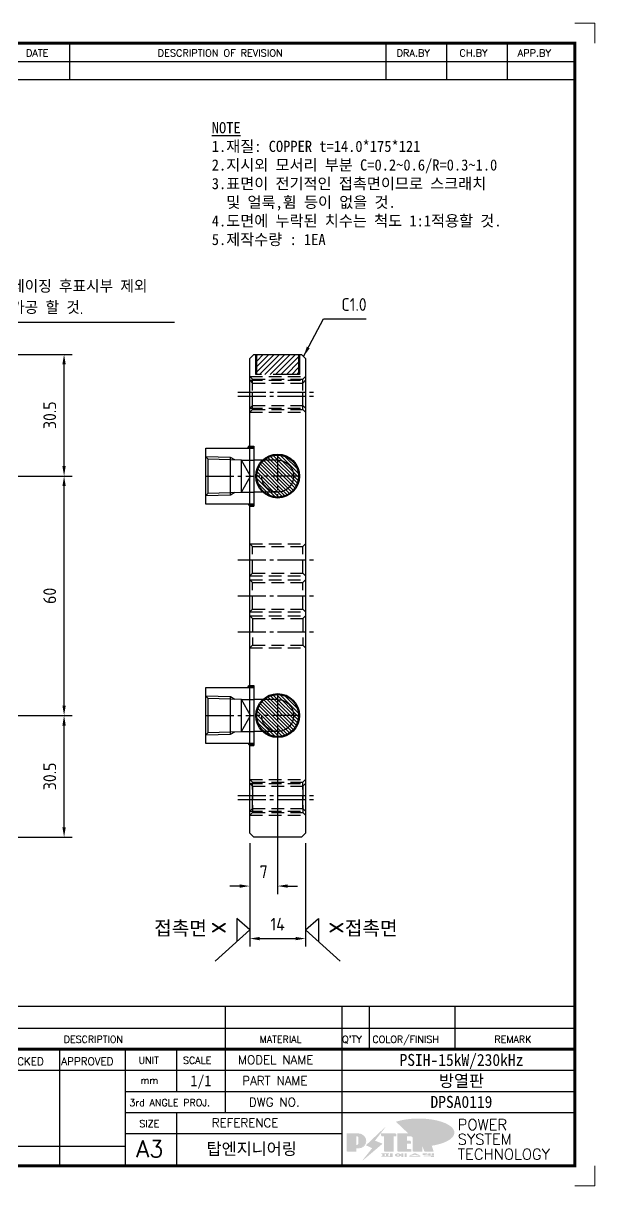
# Model space of a CAD drawing. Header units: millimetres. Extents: x -4251 to 2609, y -1673 to 4048.
# Drawn here: x -3517.9 to -3374.7, y -1277.8 to -986.5 of the extents above; entities that cross this region are included whole.
import ezdxf
from ezdxf.enums import TextEntityAlignment as Align

# ---------------------------------------------------------------- set-up
doc = ezdxf.new("R2010")
doc.units = ezdxf.units.MM
for name, pattern in [('CENTER1', [10, 7, -1, 1, -1]), ('HIDDEN2', [4.7625, 3.175, -1.5875]), ('HIDDENX2', [19.05, 12.7, -6.35])]:
    doc.linetypes.add(name, pattern=pattern)
doc.layers.add('FORMAT-1', color=7, linetype='Continuous')
doc.layers.add('line', color=3, linetype='Continuous')
doc.styles.add('HAN', font='')
doc.styles.add('RC', font='simplex.shx')
doc.styles.add('ROMANT', font='simplex.shx')
doc.styles.add('RT', font='simplex.shx', dxfattribs={"oblique": 15})
doc.styles.get("Standard").update_dxf_attribs({"font": 'ISOCP.SHX', "bigfont": 'WHGTXT.SHX'})
doc.styles.get('HAN').set_extended_font_data('GulimChe')
doc.dimstyles.new('PS-1', dxfattribs={"dimtxt": 3.2, "dimasz": 2.5, "dimexe": 2, "dimexo": 2.5, "dimgap": 2, "dimtad": 1, "dimtoh": 1, "dimrnd": 0.05, "dimzin": 12, "dimdsep": 46, "dimtxsty": 'Standard', "dimcen": 0, "dimclrt": 2, "dimazin": 3, "dimtfac": 1, "dimtofl": 0, "dimtmove": 0, "dimatfit": 3, "dimfxl": 0, "dimtolj": 1, "dimtzin": 0, "dimarcsym": 0})

# ---------------------------------------------------------------- blocks, each defined once
blk = doc.blocks.new('A$C3721125D')
h = blk.add_hatch(color=256)
h.paths.add_polyline_path([(0, 7), (0, 7.5), (-1, 7.5), (-1, 7)])
h.paths.add_polyline_path([(-1, 7), (-1, 7.5, 0.414214), (-1.5, 7)])
h = blk.add_hatch(color=256)
h.paths.add_polyline_path([(0, -7), (0, -7.5), (-1, -7.5), (-1, -7)])
h.paths.add_polyline_path([(-1, -7), (-1, -7.5, -0.414214), (-1.5, -7)])
at = {"color": 2, "linetype": 'HIDDENX2'}
for p, q in [((-5.8, -4.67), (-5.8, 4.67)), ((-3.08, 4), (0, 4)), ((-3.08, -4), (-3.08, 4)), ((-3.08, -4), (0, -4))]:
    blk.add_line(p, q, dxfattribs=at)
at = {"color": 1, "linetype": 'CENTER1'}
blk.add_line((-12, 0, 0), (0, 0, 0), dxfattribs=at)
at = {"color": 1}
blk.add_lwpolyline([(0, 7), (0, -7), (-12, -7), (-12, 7)], close=True, dxfattribs=at)
at = {"color": 2, "linetype": 'HIDDENX2'}
for points in [[(-4.74, 4.06), (-5.8, 4.67), (-12, 4.86)], [(-12, -4.86), (-11.4, -4.26), (-11.4, 4.26), (-12, 4.86)], [(-11.4, -4.26), (-3.08, -4), (-0.77, 0), (-3.08, 4), (-11.4, 4.26)], [(-12, -4.86), (-5.8, -4.67), (-4.74, -4.06)]]:
    blk.add_lwpolyline(points, dxfattribs=at)
blk.add_arc((-1, 7), 0.5, 90, 180)
blk = doc.blocks.new('*D578')
at = {"color": 0, "linetype": 'ByBlock', "lineweight": -2}
for p, q in [((-3533.59, -1159.94), (-3505.68, -1159.94)), ((-3507.68, -1187.94), (-3507.68, -1162.44)), ((-3533.59, -1190.44), (-3505.68, -1190.44))]:
    blk.add_line(p, q, dxfattribs=at)
at = {"color": 0}
for points in [[(-3508.1, -1162.44), (-3507.27, -1162.44), (-3507.68, -1159.94)], [(-3508.1, -1187.94), (-3507.27, -1187.94), (-3507.68, -1190.44)]]:
    blk.add_solid(points, dxfattribs=at)
at = {"layer": 'DEFPOINTS', "color": 0}
for p in [(-3536.09, -1159.94, 0), (-3507.68, -1159.94), (-3536.09, -1190.44, 0)]:
    blk.add_point(p, dxfattribs=at)
at = {"color": 2, "insert": (-3511.28, -1175.19), "char_height": 3.2, "attachment_point": 5, "rotation": 90}
blk.add_mtext('\\A1;30.5', dxfattribs=at)
blk = doc.blocks.new('*D579')
at = {"color": 0, "linetype": 'ByBlock', "lineweight": -2}
for p, q in [((-3533.59, -1099.94), (-3505.68, -1099.94)), ((-3507.68, -1157.44), (-3507.68, -1102.44)), ((-3533.59, -1159.94), (-3505.68, -1159.94))]:
    blk.add_line(p, q, dxfattribs=at)
at = {"color": 0}
for points in [[(-3508.1, -1102.44), (-3507.27, -1102.44), (-3507.68, -1099.94)], [(-3508.1, -1157.44), (-3507.27, -1157.44), (-3507.68, -1159.94)]]:
    blk.add_solid(points, dxfattribs=at)
at = {"layer": 'DEFPOINTS', "color": 0}
for p in [(-3536.09, -1099.94, 0), (-3507.68, -1099.94), (-3536.09, -1159.94, 0)]:
    blk.add_point(p, dxfattribs=at)
at = {"color": 2, "insert": (-3511.28, -1129.94), "char_height": 3.2, "attachment_point": 5, "rotation": 90}
blk.add_mtext('\\A1;60', dxfattribs=at)
blk = doc.blocks.new('*D574')
at = {"color": 0, "linetype": 'ByBlock', "lineweight": -2}
for p, q in [((-3533.59, -1069.44), (-3505.68, -1069.44)), ((-3507.68, -1097.44), (-3507.68, -1071.94)), ((-3533.59, -1099.94), (-3505.68, -1099.94))]:
    blk.add_line(p, q, dxfattribs=at)
at = {"color": 0}
for points in [[(-3508.1, -1071.94), (-3507.27, -1071.94), (-3507.68, -1069.44)], [(-3508.1, -1097.44), (-3507.27, -1097.44), (-3507.68, -1099.94)]]:
    blk.add_solid(points, dxfattribs=at)
at = {"layer": 'DEFPOINTS', "color": 0}
for p in [(-3536.09, -1069.44, 0), (-3507.68, -1069.44), (-3536.09, -1099.94, 0)]:
    blk.add_point(p, dxfattribs=at)
at = {"color": 2, "insert": (-3511.28, -1084.69), "char_height": 3.2, "attachment_point": 5, "rotation": 90}
blk.add_mtext('\\A1;30.5', dxfattribs=at)
blk = doc.blocks.new('*D584')
at = {"color": 0, "linetype": 'ByBlock', "lineweight": -2}
for p, q in [((-3454.16, -1162.44), (-3454.16, -1204.67)), ((-3461.16, -1191.94), (-3461.16, -1204.67)), ((-3463.66, -1202.67), (-3466.16, -1202.67)), ((-3451.66, -1202.67), (-3449.16, -1202.67))]:
    blk.add_line(p, q, dxfattribs=at)
at = {"color": 0}
for points in [[(-3463.66, -1202.26), (-3463.66, -1203.09), (-3461.16, -1202.67)], [(-3451.66, -1202.26), (-3451.66, -1203.09), (-3454.16, -1202.67)]]:
    blk.add_solid(points, dxfattribs=at)
at = {"layer": 'DEFPOINTS', "color": 0}
for p in [(-3454.16, -1159.94, 0), (-3461.16, -1189.44, 0), (-3454.16, -1202.67)]:
    blk.add_point(p, dxfattribs=at)
at = {"color": 2, "insert": (-3457.66, -1199.07), "char_height": 3.2, "attachment_point": 5}
blk.add_mtext('\\A1;7', dxfattribs=at)
blk = doc.blocks.new('*D585')
at = {"color": 0, "linetype": 'ByBlock', "lineweight": -2}
for p, q in [((-3461.16, -1191.94), (-3461.16, -1217.83)), ((-3447.16, -1191.94), (-3447.16, -1217.83)), ((-3458.66, -1215.83), (-3449.66, -1215.83))]:
    blk.add_line(p, q, dxfattribs=at)
at = {"color": 0}
for points in [[(-3458.66, -1215.42), (-3458.66, -1216.25), (-3461.16, -1215.83)], [(-3449.66, -1215.42), (-3449.66, -1216.25), (-3447.16, -1215.83)]]:
    blk.add_solid(points, dxfattribs=at)
at = {"layer": 'DEFPOINTS', "color": 0}
for p in [(-3461.16, -1189.44, 0), (-3447.16, -1189.44, 0), (-3447.16, -1215.83)]:
    blk.add_point(p, dxfattribs=at)
at = {"color": 2, "insert": (-3454.16, -1212.23), "char_height": 3.2, "attachment_point": 5}
blk.add_mtext('\\A1;14', dxfattribs=at)
blk = doc.blocks.new('re3')
at = {"color": 180}
for p, q in [((0, 0), (0, -4.55)), ((6.87, -0.64), (3.86, -3.91)), ((6.87, -0.64), (9.88, -3.91)), ((13.74, -4.55), (13.74, 0)), ((28.97, -4.55), (28.97, 0)), ((108.25, -4.55), (108.25, 0)), ((123.49, -4.55), (123.49, 0)), ((138.64, -4.55), (138.64, 0)), ((0, -4.55), (155.53, -4.55)), ((9.88, -3.91), (3.86, -3.91))]:
    blk.add_line(p, q, dxfattribs=at)
at = {"color": 2, "style": 'RC', "oblique": 15}
blk.add_attdef('REV.NO', text='', height=1.56, dxfattribs=at).set_placement((6.59, -2.56), align=Align.MIDDLE_CENTER)
blk.add_attdef('-1', text='', height=1.56, dxfattribs=at).set_placement((9.37, -1.66), align=Align.MIDDLE_LEFT)
at = {"color": 2, "style": 'HAN'}
for tag, p in [('REV.-DATE', (21.36, -2.28)), ('DRA.BY', (115.87, -2.28)), ('CH.BY', (131.07, -2.28)), ('APP.BY', (147.09, -2.28))]:
    blk.add_attdef(tag, text='', height=2.5, dxfattribs=at).set_placement(p, align=Align.MIDDLE_CENTER)
blk.add_attdef('DESCRIPTION-OF-REVISION', text='', height=2.5, dxfattribs=at).set_placement((31.61, -2.28), align=Align.MIDDLE_LEFT)
blk = doc.blocks.new('no3')
at = {"color": 180}
for p, q in [((0, 5.5), (0, 0)), ((0, 5.5), (186, 5.5)), ((6.79, 5.5), (6.79, 0)), ((32.74, 0.11), (32.74, 5.5)), ((98.4, 5.5), (98.4, 0)), ((127.61, 5.5), (127.61, 0)), ((134.43, 5.5), (134.43, 0)), ((155.98, 5.5), (155.98, 0))]:
    blk.add_line(p, q, dxfattribs=at)
at = {"color": 2, "style": 'RT', "oblique": 15}
blk.add_attdef('NO', text='', height=1.74, dxfattribs=at).set_placement((3.38, 2.51), align=Align.MIDDLE_CENTER)
at = {"color": 2, "style": 'HAN'}
for tag, p in [('PART-NO', (19.76, 2.75)), ('MATERIAL', (111.38, 2.75)), ("Q'TY", (131.02, 2.75)), ('COLOR/FINISH', (145.2, 2.75)), ('REMARK', (170.76, 2.75))]:
    blk.add_attdef(tag, text='', height=2.9, dxfattribs=at).set_placement(p, align=Align.MIDDLE_CENTER)
blk.add_attdef('DESCRIPTION', text='', height=2.9, dxfattribs=at).set_placement((34.51, 2.75), align=Align.MIDDLE_LEFT)
blk = doc.blocks.new('new LOGO')
at = {"layer": 'line'}
h = blk.add_hatch(color=250, dxfattribs=at)
h.paths.add_polyline_path([(44.5, 69.4), (46.6, 69.4, -0.129793), (52, 68, 0.221832), (43.6, 71.9), (41.5, 71.9), (41.5, 27.9), (43.6, 27.9, 0.02048), (44.5, 28)], flags=17)
h.paths.add_polyline_path([(44.5, 13.9), (57.3, 13.9, 0.72362), (77.1, 73.9, -0.679777), (54.3, 16.4), (41.5, 16.4), (41.5, -0.1), (3, -0.1), (3, -2.6), (44.5, -2.6)])
h.paths.add_polyline_path([(117.9, 14.2), (71.5, -44.4), (77.1, -39.6), (120.8, 15.6), (92, 28.9), (173.3, 106), (177.5, 111.4), (89.1, 27.6)])
h.paths.add_polyline_path([(162.7, 71.9), (162.7, 69.4), (172.5, 69.4), (172.5, 71.9)], flags=17)
h.paths.add_polyline_path([(217.7, 69.4), (230.5, 69.4), (230.5, 80.4), (227.5, 80.4), (227.5, 71.9), (214.7, 71.9), (214.7, -0.1), (175.5, -0.1), (175.5, -2.6), (217.7, -2.6)])
h.paths.add_polyline_path([(297.8, 46.6), (294.8, 46.6), (294.8, 37.4), (276, 37.4), (276, 10.9), (279, 10.9), (279, 34.9), (297.8, 34.9)])
h.paths.add_polyline_path([(300, 8.4), (297, 8.4), (297, -0.1), (237.5, -0.1), (237.5, -2.6), (300, -2.6)])
h.paths.add_polyline_path([(297.8, 80.4), (294.8, 80.4), (294.8, 71.9), (276, 71.9), (276, 49.1), (279, 49.1), (279, 69.4), (297.8, 69.4)])
h.paths.add_polyline_path([(350.2, 80.4), (347.2, 80.4), (347.2, 61.6), (350.2, 63.5)])
h.paths.add_polyline_path([(350.2, 26.7), (347.2, 35.2), (347.2, -0.1), (308.5, -0.1), (308.5, -2.6), (350.2, -2.6)])
h.paths.add_polyline_path([(402.7, 80.4), (396.5, 80.4), (379.6, 66.8), (400.5, -0.1), (361.8, -0.1), (362.7, -2.6), (403.5, -2.6), (382.6, 64.3)])
blk.add_hatch(color=5, dxfattribs=at).paths.add_polyline_path([(166.3, 35), (131, 49), (180.4, 112.7), (92, 28.9), (120.8, 15.6), (74.4, -43)])
h = blk.add_hatch(color=253, dxfattribs=at)
edge = h.paths.add_edge_path()
edge.add_ellipse((333.9, 86.4), major_axis=(-165.9, 0), ratio=0.39426, start_angle=111.5127, end_angle=334.469)
edge.add_ellipse((314.1, 81.2), major_axis=(-153.7, 0), ratio=0.40699, start_angle=121.3066, end_angle=327.7437, ccw=False)
edge.add_line((394, 27.8), (394.7, 25.6))
h = blk.add_hatch(color=1, dxfattribs=at)
h.paths.add_polyline_path([(41.5, 16.4), (54.3, 16.4, 1), (54.3, 82.9), (0, 82.9), (0, -0.1), (41.5, -0.1)])
h.paths.add_polyline_path([(41.5, 27.9), (41.5, 71.9), (43.6, 71.9, -0.414214), (54.6, 60.9), (54.6, 38.9, -0.414214), (43.6, 27.9)], flags=16)
h.paths.add_polyline_path([(214.7, 71.9), (227.5, 71.9), (227.5, 82.9), (159.7, 82.9), (159.7, 71.9), (172.5, 71.9), (172.5, -0.1), (214.7, -0.1)])
h.paths.add_polyline_path([(276, 37.4), (294.8, 37.4), (294.8, 49.1), (276, 49.1), (276, 71.9), (294.8, 71.9), (294.8, 82.9), (234.5, 82.9), (234.5, -0.1), (297, -0.1), (297, 10.9), (276, 10.9)])
h.paths.add_polyline_path([(347.2, 35.2), (359.7, -0.1), (400.5, -0.1), (379.6, 66.8), (399.7, 82.9), (380.6, 82.9), (347.2, 61.6), (347.2, 82.9), (305.5, 82.9), (305.5, -0.1), (347.2, -0.1)])
h = blk.add_hatch(color=250, dxfattribs=at)
edge = h.paths.add_edge_path()
edge.add_ellipse((237.8, -17.6), major_axis=(-14.3, 0), ratio=0.526336, start_angle=192.2456, end_angle=269.0748)
edge.add_line((238.1, -10.1), (237.6, -10.1))
edge.add_ellipse((237.8, -17.6), major_axis=(-14.3, 0), ratio=0.526336, start_angle=270.9252, end_angle=449.0748)
edge.add_line((237.6, -25.1), (238.1, -25.1))
edge.add_ellipse((237.8, -17.6), major_axis=(-14.3, 0), ratio=0.526336, start_angle=450.9252, end_angle=527.7544)
edge.add_line((251.7, -19.2), (254.1, -19.2))
edge.add_line((254.1, -19.2), (254.1, -27.1))
edge.add_line((254.1, -27.1), (263.1, -27.1))
edge.add_line((263.1, -27.1), (263.1, -10.1))
edge.add_line((263.1, -10.1), (254.1, -10.1))
edge.add_line((254.1, -10.1), (254.1, -16))
edge.add_line((254.1, -16), (251.7, -16))
h.paths.add_polyline_path([(241, -16.4), (241, -18.7, -1), (234.4, -18.7), (234.4, -16.4, -1)], flags=16)
h.paths.add_polyline_path([(278.2, -10.1), (268.1, -10.1), (268.1, -27.1), (278.2, -27.1)])
h.paths.add_polyline_path([(310.3, -10.1), (310.3, -11.1, -0.157169), (289.3, -17.5), (294, -19.9, 0.128407), (316.3, -15.9, 0.128407), (338.6, -19.9), (343.3, -17.5, -0.157169), (322.2, -11.1), (322.2, -10.1)])
h.paths.add_polyline_path([(342.1, -25.1), (342.1, -22.3), (290.4, -22.3), (290.4, -25.1)])
h.paths.add_polyline_path([(352, -10.1), (352, -16.2, 0.414214), (354, -18.2), (378.7, -18.2), (378.7, -19.6), (390.2, -19.6), (390.2, -10.1), (378.7, -10.1), (378.7, -13.6), (374.7, -13.6), (374.7, -15.1), (378.7, -15.1), (378.7, -16.2), (364.7, -16.2), (364.7, -15.1), (371.2, -15.1), (371.2, -13.6), (364.7, -13.6), (364.7, -12.6), (374.7, -12.6), (374.7, -10.1)])
h.paths.add_polyline_path([(393.8, -10.1), (393.8, -19.6), (405, -19.6), (405, -10.1)])
h.paths.add_polyline_path([(405, -27.1), (405, -20.9), (356.8, -20.9), (356.8, -23), (391.8, -23), (391.8, -27.1)])
h.paths.add_polyline_path([(200.4, -10.1), (200.4, -22.3), (193.2, -22.3), (193.2, -12.6), (196.6, -12.6), (196.6, -10.1), (161, -10.1), (161, -12.6), (164.5, -12.6), (164.5, -22.3), (161, -22.3), (161, -25.1), (200.4, -25.1), (200.4, -27.1), (213.9, -27.1), (213.9, -10.1)])
h.paths.add_polyline_path([(182, -12.6), (175.6, -12.6), (175.6, -22.3), (182, -22.3)], flags=17)
blk = doc.blocks.new('format-3')
at = {"color": 3, "lineweight": 9}
for p, q in [((414.5, 291.3), (419.5, 291.3)), ((419.5, 286.3), (419.5, 291.3)), ((419.5, 5), (419.5, 0)), ((414.5, 0), (419.5, 0))]:
    blk.add_line(p, q, dxfattribs=at)
at = {"color": 180}
for p, q in [((287.94, 281.75), (287.94, 286.3)), ((367.22, 281.75), (367.22, 286.3)), ((382.45, 281.75), (382.45, 286.3)), ((397.61, 281.75), (397.61, 286.3)), ((258.97, 281.75), (414.5, 281.75)), ((228.5, 39.49), (414.5, 39.49)), ((326.9, 39.49), (326.9, 34.21)), ((356.11, 39.49), (356.11, 34.21)), ((362.93, 39.49), (362.93, 34.21)), ((384.48, 39.49), (384.48, 34.21)), ((285.45, 5), (285.45, 34.21)), ((301.94, 5), (301.94, 34.21)), ((314.72, 34.21), (314.72, 23.65)), ((326.9, 34.21), (326.9, 18.37)), ((356.11, 34.21), (356.11, 5)), ((252.48, 28.93), (414.5, 28.93)), ((301.94, 23.65), (414.5, 23.65)), ((301.94, 18.37), (414.5, 18.37)), ((314.72, 18.37), (314.72, 5)), ((301.94, 13.09), (356.11, 13.09)), ((252.48, 9.95), (301.94, 9.95))]:
    blk.add_line(p, q, dxfattribs=at)
at = {"const_width": 0.7}
blk.add_lwpolyline([(252.48, 5), (252.48, 34.21), (414.5, 34.21)], dxfattribs=at)
at = {"layer": 'FORMAT-1', "const_width": 0.7}
blk.add_lwpolyline([(13, 5), (13, 286.3), (414.5, 286.3), (414.5, 5)], close=True, dxfattribs=at)
at = {"xscale": 0.05400000000000027, "yscale": 0.05400000000000027, "zscale": 0.05400000000000027}
blk.add_blockref('new LOGO', (357.35, 8.65), dxfattribs=at)
at = {"color": 2, "style": 'RC'}
for s, height, p in [('DATE', 1.788, (276.95, 282.94)), ('DESCRIPTION OF REVISION', 1.7875, (309.98, 282.94)), ('DRA.BY', 1.788, (369.83, 282.94)), ('CH.BY', 1.788, (385.59, 282.94)), ('APP.BY', 1.788, (400.18, 282.94)), ('COLOR/FINISH', 1.7424, (363.8, 35.83)), ('DESCRIPTION', 1.7424, (286.43, 35.83)), ('MATERIAL', 1.742, (335.52, 35.83)), ("Q'TY", 1.742, (356.17, 35.83)), ('REMARK', 1.742, (394.37, 35.83)), ('CHECKED', 1.9, (269.71, 30.22)), ('APPROVED', 1.9, (285.8, 30.22)), ('UNIT', 1.742, (305.19, 30.55)), ('SCALE', 1.742, (316.32, 30.55)), ('MODEL NAME', 2.178, (330.12, 30.46)), ('mm', 1.742, (305.67, 25.56)), ('PART NAME', 2.178, (331.17, 25.24)), ('3rd ANGLE PROJ.', 1.7424, (302.87, 19.97)), ('DWG NO.', 2.178, (332.84, 19.85)), ('SIZE', 1.742, (305.39, 14.71)), ('REFERENCE', 2.178, (323.52, 14.69))]:
    blk.add_text(s, height=height, dxfattribs=at).set_placement(p)
at = {"style": 'ROMANT'}
for s, p in [('POWER', (385.15, 13.96)), ('SYSTEM', (385.15, 10.31)), ('TECHNOLOGY', (385.15, 6.56))]:
    blk.add_text(s, height=2.7, dxfattribs=at).set_placement(p)
at = {"color": 2, "lineweight": 25, "style": 'RC'}
blk.add_text('A3', height=4.182, dxfattribs=at).set_placement((304.61, 7.14))
at = {"style": 'HAN'}
for tag, height, p in [('MODEL-NAME', 3, (386.1, 31.53)), ('SCALE', 2.7, (320.81, 26.29)), ('PART-NAME', 3, (386.1, 26.29)), ('DRA-BY', 3, (260.72, 19.44)), ('CH-BY', 3, (277.21, 19.44)), ('APP-BY', 3, (293.7, 19.44)), ('DWG-NO', 3, (386.1, 21.01)), ('CH-DATE', 2.5, (277.21, 7.47)), ('관련업체', 3, (333.52, 9.26)), ('DRA-DATE', 2.5, (260.72, 7.47)), ('APP-DATE', 2.5, (293.7, 7.47))]:
    blk.add_attdef(tag, text='', height=height, dxfattribs=at).set_placement(p, align=Align.MIDDLE_CENTER)

msp = doc.modelspace()

# ---------------------------------------------------------------- hatches: boundary and pattern name
at = {"linetype": 'HIDDEN2', "ltscale": 2}
h = msp.add_hatch(dxfattribs=at)
h.set_pattern_fill('ANSI31', color=2, scale=0.3)
h.set_pattern_definition([(45, (-6039.6371, -1401.7718), (-0.6735192, 0.6735192), [])])
h.paths.add_polyline_path([(-3459.4115, -1069.4422), (-3448.9115, -1069.4422), (-3448.9115, -1074.4422), (-3459.4115, -1074.4422)])
h = msp.add_hatch()
h.set_pattern_fill('ANSI31', color=4, scale=0.2, angle=-90)
h.set_pattern_definition([(315, (-4314.4662, 1240.7531), (0.4490128, 0.4490128), [])])
edge = h.paths.add_edge_path()
edge.add_arc((-3454.1615, -1099.9422), 5.25, 0, 360)
h = msp.add_hatch()
h.set_pattern_fill('ANSI31', color=4, scale=0.2, angle=-90)
h.set_pattern_definition([(315, (-4314.4662, 1180.7531), (0.4490128, 0.4490128), [])])
edge = h.paths.add_edge_path()
edge.add_arc((-3454.1615, -1159.9422), 5.25, 0, 360)

# ---------------------------------------------------------------- linework, layer by layer
at = {"color": 6}
for p, q in [((-3461.1615, -1070.4422, 0), (-3460.1615, -1069.4422, 0)), ((-3461.1615, -1189.4422, 0), (-3461.1615, -1070.4422, 0)), ((-3460.1615, -1069.4422, 0), (-3448.1615, -1069.4422, 0)), ((-3448.1615, -1069.4422, 0), (-3447.1615, -1070.4422, 0)), ((-3447.1615, -1070.4422, 0), (-3447.1615, -1189.4422, 0)), ((-3460.1615, -1190.4422, 0), (-3461.1615, -1189.4422, 0)), ((-3448.1615, -1190.4422, 0), (-3460.1615, -1190.4422, 0)), ((-3448.1615, -1190.4422, 0), (-3447.1615, -1189.4422, 0))]:
    msp.add_line(p, q, dxfattribs=at)
at = {"color": 2, "linetype": 'HIDDEN2'}
for p, q in [((-3461.1615, -1074.9422, 0), (-3447.1615, -1074.9422, 0)), ((-3460.4849, -1075.6188, 0), (-3447.8381, -1075.6188, 0)), ((-3461.1615, -1082.9422, 0), (-3447.1615, -1082.9422, 0)), ((-3460.4849, -1082.2656, 0), (-3447.8381, -1082.2656, 0)), ((-3461.1615, -1116.9422, 0), (-3447.1615, -1116.9422, 0)), ((-3460.4849, -1117.6188, 0), (-3447.8381, -1117.6188, 0)), ((-3460.4849, -1124.2656, 0), (-3447.8381, -1124.2656, 0)), ((-3461.1615, -1124.9422, 0), (-3447.1615, -1124.9422, 0)), ((-3461.1615, -1134.9422, 0), (-3447.1615, -1134.9422, 0)), ((-3460.4849, -1135.6188, 0), (-3447.8381, -1135.6188, 0)), ((-3461.1615, -1142.9422, 0), (-3447.1615, -1142.9422, 0)), ((-3460.4849, -1142.2656, 0), (-3447.8381, -1142.2656, 0)), ((-3461.1615, -1176.9422, 0), (-3447.1615, -1176.9422, 0)), ((-3460.4849, -1177.6188, 0), (-3447.8381, -1177.6188, 0)), ((-3461.1615, -1184.9422, 0), (-3447.1615, -1184.9422, 0)), ((-3460.4849, -1184.2656, 0), (-3447.8381, -1184.2656, 0))]:
    msp.add_line(p, q, dxfattribs=at)
at = {"color": 250, "linetype": 'HIDDEN2'}
for p, q in [((-3461.1615, -1075.9422, 0), (-3447.1615, -1075.9422, 0)), ((-3460.4849, -1076.6188, 0), (-3447.8381, -1076.6188, 0)), ((-3460.4849, -1083.2656, 0), (-3447.8381, -1083.2656, 0)), ((-3461.1615, -1083.9422, 0), (-3447.1615, -1083.9422, 0)), ((-3461.1615, -1125.9422, 0), (-3447.1615, -1125.9422, 0)), ((-3460.4849, -1126.6188, 0), (-3447.8381, -1126.6188, 0)), ((-3461.1615, -1133.9422, 0), (-3447.1615, -1133.9422, 0)), ((-3460.4849, -1133.2656, 0), (-3447.8381, -1133.2656, 0)), ((-3461.1615, -1175.9422, 0), (-3447.1615, -1175.9422, 0)), ((-3460.4849, -1176.6188, 0), (-3447.8381, -1176.6188, 0)), ((-3461.1615, -1183.9422, 0), (-3447.1615, -1183.9422, 0)), ((-3460.4849, -1183.2656, 0), (-3447.8381, -1183.2656, 0))]:
    msp.add_line(p, q, dxfattribs=at)
at = {"color": 1, "linetype": 'CENTER1'}
for p, q in [((-3464.1615, -1078.9422, 0), (-3444.1615, -1078.9422, 0)), ((-3454.1615, -1094.4422, 0), (-3454.1615, -1105.4422, 0)), ((-3448.6615, -1099.9422, 0), (-3459.6615, -1099.9422, 0)), ((-3464.1615, -1120.9422, 0), (-3444.1615, -1120.9422, 0)), ((-3464.1615, -1138.9422, 0), (-3444.1615, -1138.9422, 0)), ((-3454.1615, -1154.4422, 0), (-3454.1615, -1165.4422, 0)), ((-3448.6615, -1159.9422, 0), (-3459.6615, -1159.9422, 0)), ((-3464.1615, -1180.9422, 0), (-3444.1615, -1180.9422, 0))]:
    msp.add_line(p, q, dxfattribs=at)
at = {"color": 250, "linetype": 'CENTER1'}
for p, q in [((-3464.1615, -1079.9422, 0), (-3444.1615, -1079.9422, 0)), ((-3464.1615, -1129.9422, 0), (-3444.1615, -1129.9422, 0)), ((-3464.1615, -1179.9422, 0), (-3444.1615, -1179.9422, 0))]:
    msp.add_line(p, q, dxfattribs=at)
at = {"color": 2, "linetype": 'HIDDENX2'}
for p, q in [((-3461.1615, -1092.4422, 0), (-3460.1615, -1092.4422, 0)), ((-3454.1615, -1095.9422, 0), (-3460.1615, -1095.9422, 0)), ((-3454.1615, -1103.9422, 0), (-3460.1615, -1103.9422, 0)), ((-3461.1615, -1107.4422, 0), (-3460.1615, -1107.4422, 0)), ((-3461.1615, -1152.4422, 0), (-3460.1615, -1152.4422, 0)), ((-3454.1615, -1155.9422, 0), (-3460.1615, -1155.9422, 0)), ((-3454.1615, -1163.9422, 0), (-3460.1615, -1163.9422, 0)), ((-3461.1615, -1167.4422, 0), (-3460.1615, -1167.4422, 0))]:
    msp.add_line(p, q, dxfattribs=at)
at = {"color": 2}
for p, q in [((-3460.1615, -1092.4422, 0), (-3460.1615, -1107.4422, 0)), ((-3460.1615, -1152.4422, 0), (-3460.1615, -1167.4422, 0))]:
    msp.add_line(p, q, dxfattribs=at)
for p, q in [((-3464.4245, -1210.7604, 0), (-3464.4245, -1216.5921, 0)), ((-3461.1615, -1213.6338, 0), (-3464.4245, -1210.7604, 0)), ((-3447.1615, -1213.6338, 0), (-3443.8985, -1210.7604, 0)), ((-3443.8985, -1210.7604, 0), (-3443.8985, -1216.5921, 0)), ((-3461.1615, -1213.6338, 0), (-3469.8481, -1221.5095, 0)), ((-3447.1615, -1213.6338, 0), (-3438.4749, -1221.5095, 0))]:
    msp.add_line(p, q)
at = {"color": 2, "linetype": 'HIDDEN2', "ltscale": 2, "elevation": 0}
for points in [[(-3459.6615, -1069.4422), (-3448.6615, -1069.4422), (-3448.6615, -1074.4422), (-3459.6615, -1074.4422)], [(-3459.4115, -1069.4422), (-3448.9115, -1069.4422), (-3448.9115, -1074.4422), (-3459.4115, -1074.4422)]]:
    msp.add_lwpolyline(points, close=True, dxfattribs=at)
at = {"color": 2, "linetype": 'HIDDEN2', "elevation": 0}
for points in [[(-3461.1615, -1082.9422), (-3460.4849, -1082.2656), (-3460.4849, -1075.6188), (-3461.1615, -1074.9422)], [(-3447.1615, -1082.9422), (-3447.8381, -1082.2656), (-3447.8381, -1075.6188), (-3447.1615, -1074.9422)], [(-3461.1615, -1124.9422), (-3460.4849, -1124.2656), (-3460.4849, -1117.6188), (-3461.1615, -1116.9422)], [(-3447.1615, -1124.9422), (-3447.8381, -1124.2656), (-3447.8381, -1117.6188), (-3447.1615, -1116.9422)], [(-3461.1615, -1134.9422), (-3460.4849, -1135.6188), (-3460.4849, -1142.2656), (-3461.1615, -1142.9422)], [(-3447.1615, -1134.9422), (-3447.8381, -1135.6188), (-3447.8381, -1142.2656), (-3447.1615, -1142.9422)], [(-3461.1615, -1176.9422), (-3460.4849, -1177.6188), (-3460.4849, -1184.2656), (-3461.1615, -1184.9422)], [(-3447.1615, -1176.9422), (-3447.8381, -1177.6188), (-3447.8381, -1184.2656), (-3447.1615, -1184.9422)]]:
    msp.add_lwpolyline(points, dxfattribs=at)
at = {"color": 250, "linetype": 'HIDDEN2', "elevation": 0}
for points in [[(-3461.1615, -1083.9422), (-3460.4849, -1083.2656), (-3460.4849, -1076.6188), (-3461.1615, -1075.9422)], [(-3447.1615, -1083.9422), (-3447.8381, -1083.2656), (-3447.8381, -1076.6188), (-3447.1615, -1075.9422)], [(-3461.1615, -1133.9422), (-3460.4849, -1133.2656), (-3460.4849, -1126.6188), (-3461.1615, -1125.9422)], [(-3447.1615, -1133.9422), (-3447.8381, -1133.2656), (-3447.8381, -1126.6188), (-3447.1615, -1125.9422)], [(-3461.1615, -1183.9422), (-3460.4849, -1183.2656), (-3460.4849, -1176.6188), (-3461.1615, -1175.9422)], [(-3447.1615, -1183.9422), (-3447.8381, -1183.2656), (-3447.8381, -1176.6188), (-3447.1615, -1175.9422)]]:
    msp.add_lwpolyline(points, dxfattribs=at)
at = {"color": 6}
for centre in [(-3454.1615, -1099.9422, 0), (-3454.1615, -1159.9422, 0)]:
    msp.add_circle(centre, 5.5, dxfattribs=at)
at = {"color": 4}
for centre in [(-3454.1615, -1099.9422, 0), (-3454.1615, -1159.9422, 0)]:
    msp.add_circle(centre, 5.25, dxfattribs=at)
at = {"color": 2, "linetype": 'HIDDENX2'}
for centre in [(-3454.1615, -1099.9422, 0), (-3454.1615, -1159.9422, 0)]:
    msp.add_circle(centre, 4, dxfattribs=at)

# ---------------------------------------------------------------- block references
ref = msp.add_blockref('format-3', (-3794.2005, -1277.7657, 0))
ref.add_attrib('MODEL-NAME', 'PSIH-15kW/230kHz', dxfattribs={"lineweight": 35, "height": 3, "style": 'HAN'}).set_placement((-3408.105, -1246.2406, 0), align=Align.MIDDLE_CENTER)
ref.add_attrib('PART-NAME', '방열판', dxfattribs={"lineweight": 35, "height": 3, "style": 'HAN'}).set_placement((-3408.105, -1251.4715, 0), align=Align.MIDDLE_CENTER)
ref.add_attrib('PART-NO', 'DPSA0119', dxfattribs={"lineweight": 35, "height": 3, "style": 'HAN'}).set_placement((-3408.105, -1256.7515, 0), align=Align.MIDDLE_CENTER)
ref.add_attrib('SCALE', '1/1', dxfattribs={"height": 2.7, "style": 'HAN'}).set_placement((-3473.3924, -1251.4715, 0), align=Align.MIDDLE_CENTER)
ref.add_attrib('관련업체', '탑엔지니어링', dxfattribs={"height": 3, "style": 'HAN'}).set_placement((-3460.6772, -1268.5031, 0), align=Align.MIDDLE_CENTER)
ref = msp.add_blockref('re3', (-3535.2347, -996.0157, 0))
ref.add_attrib('REV.NO', '1', dxfattribs={"color": 2, "height": 1.56, "style": 'RC'}).set_placement((-3528.6463, -998.5731, 0), align=Align.MIDDLE_CENTER)
for name, p in [('A$C3721125D', (-3460.1615, -1099.9422, 0)), ('A$C3721125D', (-3460.1615, -1159.9422, 0)), ('no3', (-3565.7005, -1238.2715, 0))]:
    msp.add_blockref(name, p)

# ---------------------------------------------------------------- texts
at = {"color": 2, "style": 'HAN'}
for p in [(-3485.0761, -1214.9869, 6026.422), (-3437.2969, -1214.9869, 6026.422)]:
    msp.add_text('접촉면', height=3.5, dxfattribs=at).set_placement(p)
at = {"color": 2, "text_generation_flag": 2}
msp.add_text('x', height=5, rotation=90, dxfattribs=at).set_placement((-3467.1417, -1211.5793, 0))
at = {"color": 2}
msp.add_text('x', height=5, rotation=270, dxfattribs=at).set_placement((-3441.1813, -1211.5793, 0))
at = {"color": 2, "insert": (-3470.67, -1011.2376, -0.0001), "char_height": 2.800095, "attachment_point": 1, "style": 'HAN'}
msp.add_mtext_dynamic_manual_height_columns('{\\LNOTE\\P}1.재질: COPPER t=14.0*175*121\\P2.지시외 모서리 부분 C=0.2~0.6/R=0.3~1.0\\P3.표면이 전기적인 접촉면이므로 스크래치\\P  및 얼룩,휨 등이 없을 것.\\P4.도면에 누락된 치수는 척도 1:1적용할 것.\\P{\\C1;5.제작수량 : 1EA}', width=794.617376, gutter_width=769.2954, heights=[449.7266], dxfattribs=at)
at = {"color": 2, "char_height": 3.2, "attachment_point": 7}
for s, insert in [('브레이징 후표시부 제외\\P면가공 할 것.', (-3524.3108, -1059.3312, 0)), ('C1.0', (-3438.1833, -1058.5405, 0))]:
    msp.add_mtext(s, dxfattribs=dict(at, insert=insert))

# ---------------------------------------------------------------- dimensions: what is measured, and where the dimension line sits
for base, p1, p2, override, picture, middle in [((-3507.6823, -1069.4422), (-3536.0925, -1099.9422, 0), (-3536.0925, -1069.4422, 0), {"dimarcsym": 1}, '*D574', (-3511.2823, -1084.6922)), ((-3507.6823, -1099.9422), (-3536.0925, -1159.9422, 0), (-3536.0925, -1099.9422, 0), {"dimtmove": 1, "dimarcsym": 1}, '*D579', (-3511.2823, -1129.9422)), ((-3507.6823, -1159.9422), (-3536.0925, -1190.4422, 0), (-3536.0925, -1159.9422, 0), {"dimarcsym": 1}, '*D578', (-3511.2823, -1175.1922))]:
    dim = msp.add_linear_dim(base=base, p1=p1, p2=p2, angle=90, dimstyle='PS-1', override=override)
    dim.commit()
    dim.dimension.update_dxf_attribs({"geometry": picture, "text_midpoint": middle})
for base, p2, picture, middle in [((-3454.1615, -1202.6737, 0), (-3454.1615, -1159.9422, 0), '*D584', (-3457.6615, -1199.0737, 0)), ((-3447.1615, -1215.8341, 0), (-3447.1615, -1189.4422, 0), '*D585', (-3454.1615, -1212.2341, 0))]:
    dim = msp.add_linear_dim(base=base, p1=(-3461.1615, -1189.4422, 0), p2=p2, dimstyle='PS-1', override={"dimarcsym": 1})
    dim.commit()
    dim.dimension.update_dxf_attribs({"geometry": picture, "text_midpoint": middle})

# ---------------------------------------------------------------- leaders
at = {"annotation_type": 0, "has_hookline": 1, "hookline_direction": 0}
for points, text_width in [([(-3536.0925, -1089.9431, 0), (-3528.8108, -1061.3312, 0), (-3526.3108, -1061.3312, 0)], 44.2667), ([(-3447.6615, -1069.9422, 0), (-3442.6833, -1060.5405, 0), (-3440.1833, -1060.5405, 0)], 6.2316)]:
    msp.add_leader(points, dimstyle='PS-1', override={"dimgap": 2, "dimtad": 1, "dimarcsym": 1}, dxfattribs=dict(at, text_width=text_width))

doc.saveas('drawing.dxf')
